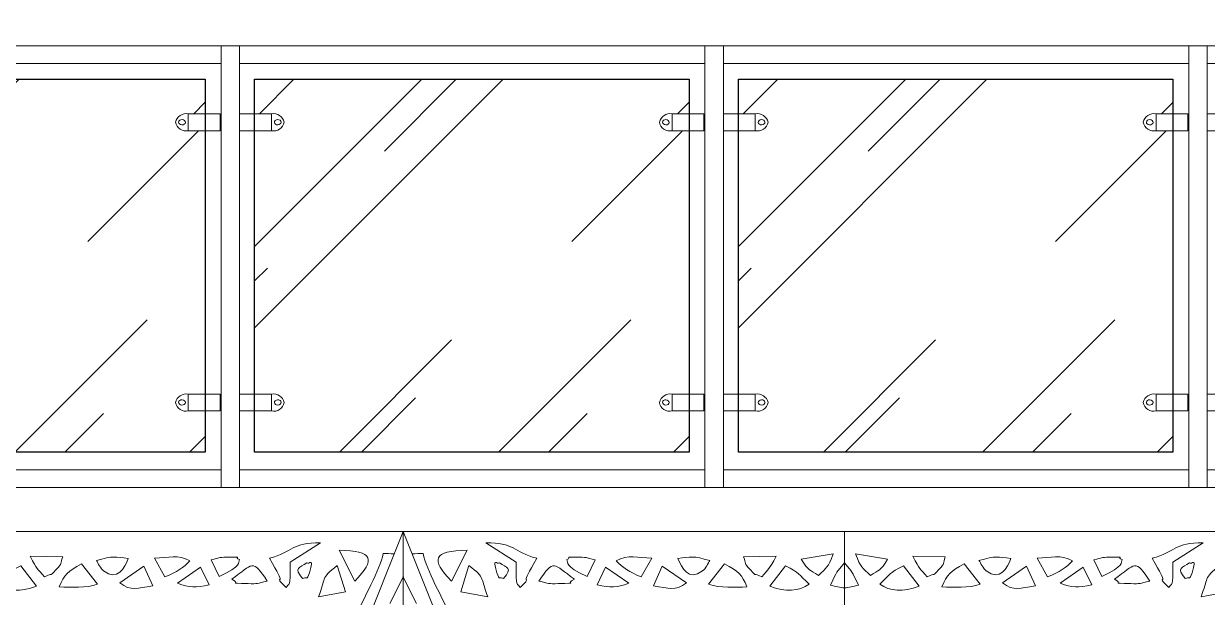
# Model space of a CAD drawing. Header units: inches. Extents: x 249 to 1192, y -18 to 440.
# Drawn here: x 600.461 to 603.143, y 265.999 to 267.298 of the extents above; entities that cross this region are included whole.
import ezdxf

# ---------------------------------------------------------------- set-up
doc = ezdxf.new("R2010")
doc.units = ezdxf.units.IN
doc.header["$MEASUREMENT"] = 0
for name, color, linetype, lineweight in [('ACP', 15, 'Continuous', 15), ('BALOK', 3, 'Continuous', 20), ('BESI', 201, 'Continuous', 0), ('KACA', 141, 'Continuous', 30), ('KUSEN', 16, 'Continuous', 15)]:
    doc.layers.add(name, color=color, linetype=linetype, lineweight=lineweight)
doc.layers.add('KOLOM', color=5, linetype='Continuous')

# ---------------------------------------------------------------- blocks, each defined once
blk = doc.blocks.new('GOTGAA')
blk.add_lwpolyline([(0.0196, 2.4616), (1.0196, -0.0384), (0.0196, -0.0384), (0.0196, 2.4616)])
for points in [[(0.019, 2.3598), (0.019, 2.3598), (0.0499, 2.2987), (0.0499, 2.2987)], [(0.0499, 2.2987), (0.0499, 2.2987), (0.019, 2.3598), (0.019, 2.3598)], [(0.9743, 0.0115), (0.9673, 0.048), (0.9294, 0.1129), (0.9091, 0.1604)], [(0.9091, 0.1604), (0.9294, 0.1129), (0.9673, 0.048), (0.9743, 0.0115)], [(0.8277, 0.1092), (0.8277, 0.1092), (0.8891, 0.0978), (0.8891, 0.0978)], [(0.8705, 0.0382), (0.8319, 0.0677), (0.8447, 0.0674), (0.8277, 0.1092)], [(0.8277, 0.1092), (0.8447, 0.0674), (0.8319, 0.0677), (0.8705, 0.0382)], [(0.8891, 0.0978), (0.8891, 0.0978), (0.8277, 0.1092), (0.8277, 0.1092)], [(0.0196, 0.0891), (0.0292, 0.088), (0.0394, 0.0858), (0.0514, 0.0828)], [(0.0514, 0.0828), (0.0394, 0.0858), (0.0292, 0.088), (0.0196, 0.0891)], [(0.0514, 0.0828), (0.034, 0.0468), (0.0401, 0.0578), (0.0198, 0.0323)], [(0.0198, 0.0323), (0.0401, 0.0578), (0.034, 0.0468), (0.0514, 0.0828)], [(0.0995, 0.0808), (0.1232, 0.0967), (0.1521, 0.099), (0.1889, 0.0852)], [(0.1889, 0.0852), (0.1521, 0.099), (0.1232, 0.0967), (0.0995, 0.0808)], [(0.1535, 0.0392), (0.121, 0.0546), (0.1237, 0.0588), (0.0995, 0.0808)], [(0.0995, 0.0808), (0.1237, 0.0588), (0.121, 0.0546), (0.1535, 0.0392)], [(0.1889, 0.0852), (0.1889, 0.0852), (0.1535, 0.0392), (0.1535, 0.0392)], [(0.1535, 0.0392), (0.1535, 0.0392), (0.1889, 0.0852), (0.1889, 0.0852)], [(0.2406, 0.087), (0.2662, 0.0875), (0.3012, 0.0902), (0.3274, 0.0808)], [(0.3274, 0.0808), (0.3012, 0.0902), (0.2662, 0.0875), (0.2406, 0.087)], [(0.2912, 0.0348), (0.2598, 0.0514), (0.2517, 0.0581), (0.2406, 0.087)], [(0.2406, 0.087), (0.2517, 0.0581), (0.2598, 0.0514), (0.2912, 0.0348)], [(0.3274, 0.0808), (0.3274, 0.0808), (0.2912, 0.0348), (0.2912, 0.0348)], [(0.2912, 0.0348), (0.2912, 0.0348), (0.3274, 0.0808), (0.3274, 0.0808)], [(0.3774, 0.0778), (0.4043, 0.0971), (0.4163, 0.0904), (0.4524, 0.0842)], [(0.4524, 0.0842), (0.4163, 0.0904), (0.4043, 0.0971), (0.3774, 0.0778)], [(0.4524, 0.0842), (0.4524, 0.0842), (0.4324, 0.0401), (0.4324, 0.0401)], [(0.4324, 0.0401), (0.4324, 0.0401), (0.4524, 0.0842), (0.4524, 0.0842)], [(0.5083, 0.0781), (0.5359, 0.0898), (0.5488, 0.0877), (0.5803, 0.0825)], [(0.5803, 0.0825), (0.5488, 0.0877), (0.5359, 0.0898), (0.5083, 0.0781)], [(0.5803, 0.0825), (0.5803, 0.0825), (0.5608, 0.042), (0.5608, 0.042)], [(0.5608, 0.042), (0.5608, 0.042), (0.5803, 0.0825), (0.5803, 0.0825)], [(0.7169, 0.0218), (0.7566, 0.092), (0.7337, 0.0594), (0.7416, 0.0753)], [(0.7416, 0.0753), (0.7337, 0.0594), (0.7566, 0.092), (0.7169, 0.0218)], [(0.7416, 0.0753), (0.7416, 0.0753), (0.7547, 0.0883), (0.7547, 0.0883)], [(0.7547, 0.0883), (0.7547, 0.0883), (0.7416, 0.0753), (0.7416, 0.0753)], [(0.7547, 0.0883), (0.7614, 0.0772), (0.7607, 0.0883), (0.7638, 0.0659)], [(0.7638, 0.0659), (0.7607, 0.0883), (0.7614, 0.0772), (0.7547, 0.0883)], [(0.8891, 0.0978), (0.8891, 0.0978), (0.8705, 0.0382), (0.8705, 0.0382)], [(0.8705, 0.0382), (0.8705, 0.0382), (0.8891, 0.0978), (0.8891, 0.0978)], [(0.0448, 0.0119), (0.0566, 0.0439), (0.0603, 0.0431), (0.0785, 0.0607)], [(0.0785, 0.0607), (0.0603, 0.0431), (0.0566, 0.0439), (0.0448, 0.0119)], [(0.0785, 0.0607), (0.0986, 0.0476), (0.1003, 0.0522), (0.1175, 0.024)], [(0.1175, 0.024), (0.1003, 0.0522), (0.0986, 0.0476), (0.0785, 0.0607)], [(0.1742, 0.0176), (0.1909, 0.0489), (0.1905, 0.0443), (0.207, 0.0643)], [(0.207, 0.0643), (0.1905, 0.0443), (0.1909, 0.0489), (0.1742, 0.0176)], [(0.207, 0.0643), (0.2282, 0.052), (0.2152, 0.0674), (0.2328, 0.0485)], [(0.2328, 0.0485), (0.2152, 0.0674), (0.2282, 0.052), (0.207, 0.0643)], [(0.341, 0.0506), (0.3731, 0.0742), (0.3883, 0.0442), (0.3968, 0.0227)], [(0.3968, 0.0227), (0.3883, 0.0442), (0.3731, 0.0742), (0.341, 0.0506)], [(0.4324, 0.0401), (0.4324, 0.0401), (0.3774, 0.0778), (0.3774, 0.0778)], [(0.3774, 0.0778), (0.3774, 0.0778), (0.4324, 0.0401), (0.4324, 0.0401)], [(0.456, 0.0218), (0.456, 0.0218), (0.48, 0.0644), (0.48, 0.0644)], [(0.48, 0.0644), (0.48, 0.0644), (0.456, 0.0218), (0.456, 0.0218)], [(0.48, 0.0644), (0.5075, 0.0529), (0.5222, 0.0434), (0.5367, 0.0277)], [(0.5367, 0.0277), (0.5222, 0.0434), (0.5075, 0.0529), (0.48, 0.0644)], [(0.5608, 0.042), (0.5608, 0.042), (0.5083, 0.0781), (0.5083, 0.0781)], [(0.5083, 0.0781), (0.5083, 0.0781), (0.5608, 0.042), (0.5608, 0.042)], [(0.5845, 0.0259), (0.5845, 0.0259), (0.6028, 0.0634), (0.6028, 0.0634)], [(0.6028, 0.0634), (0.6557, 0.0392), (0.6444, 0.0322), (0.649, 0.0248)], [(0.6315, 0.0695), (0.6554, 0.0801), (0.6174, 0.0776), (0.6683, 0.0794)], [(0.7119, 0.0741), (0.6779, 0.0225), (0.68, 0.0345), (0.6315, 0.0695)], [(0.6683, 0.0794), (0.6901, 0.0802), (0.6886, 0.0787), (0.7119, 0.0741)], [(0.7638, 0.0659), (0.7639, 0.0657), (0.7635, 0.0337), (0.7634, 0.0307)], [(0.7634, 0.0307), (0.7635, 0.0337), (0.7639, 0.0657), (0.7638, 0.0659)], [(0.8013, 0.032), (0.7846, 0.0445), (0.7707, 0.043), (0.792, 0.068)], [(0.792, 0.068), (0.7707, 0.043), (0.7846, 0.0445), (0.8013, 0.032)], [(0.792, 0.068), (0.7997, 0.0628), (0.8014, 0.0741), (0.8072, 0.0547)], [(0.8072, 0.0547), (0.8014, 0.0741), (0.7997, 0.0628), (0.792, 0.068)], [(0.8072, 0.0547), (0.8189, 0.0158), (0.806, 0.0389), (0.8013, 0.032)], [(0.8013, 0.032), (0.806, 0.0389), (0.8189, 0.0158), (0.8072, 0.0547)], [(0.8744, 0.0036), (0.8744, 0.0036), (0.9103, 0.0739), (0.9103, 0.0739)], [(0.9103, 0.0739), (0.9575, 0.0246), (0.9526, 0.0049), (0.8744, 0.0036)], [(0.8744, 0.0036), (0.9526, 0.0049), (0.9575, 0.0246), (0.9103, 0.0739)], [(0.9103, 0.0739), (0.9103, 0.0739), (0.8744, 0.0036), (0.8744, 0.0036)], [(0.0198, 0.0323), (0.0197, 0.0324), (0.0197, 0.0324), (0.0196, 0.0325)], [(0.0196, 0.0325), (0.0197, 0.0324), (0.0197, 0.0324), (0.0198, 0.0323)], [(0.2328, 0.0485), (0.2486, 0.0315), (0.2421, 0.0358), (0.2482, 0.0185)], [(0.2482, 0.0185), (0.2421, 0.0358), (0.2486, 0.0315), (0.2328, 0.0485)], [(0.3245, 0.0272), (0.3287, 0.0329), (0.3341, 0.0455), (0.341, 0.0506)], [(0.341, 0.0506), (0.3341, 0.0455), (0.3287, 0.0329), (0.3245, 0.0272)], [(0.3968, 0.0227), (0.3683, 0.0186), (0.3619, 0.0162), (0.3245, 0.0272)], [(0.3245, 0.0272), (0.3619, 0.0162), (0.3683, 0.0186), (0.3968, 0.0227)], [(0.5367, 0.0277), (0.5093, 0.0121), (0.4884, 0.0212), (0.456, 0.0218)], [(0.456, 0.0218), (0.4884, 0.0212), (0.5093, 0.0121), (0.5367, 0.0277)], [(0.7634, 0.0307), (0.7634, 0.0307), (0.8322, -0.0126), (0.8322, -0.0126)], [(0.8322, -0.0126), (0.8322, -0.0126), (0.7634, 0.0307), (0.7634, 0.0307)], [(0.1175, 0.024), (0.1175, 0.024), (0.0448, 0.0119), (0.0448, 0.0119)], [(0.0448, 0.0119), (0.0448, 0.0119), (0.1175, 0.024), (0.1175, 0.024)], [(0.2482, 0.0185), (0.2482, 0.0185), (0.1742, 0.0176), (0.1742, 0.0176)], [(0.1742, 0.0176), (0.1742, 0.0176), (0.2482, 0.0185), (0.2482, 0.0185)], [(0.649, 0.0248), (0.6336, 0.0205), (0.6614, 0.0184), (0.6207, 0.0195)], [(0.8322, -0.0126), (0.7689, -0.0148), (0.7695, 0.0084), (0.7169, 0.0218)], [(0.7169, 0.0218), (0.7695, 0.0084), (0.7689, -0.0148), (0.8322, -0.0126)], [(0.9994, 0.012), (0.9905, 0.0116), (0.9821, 0.0113), (0.9743, 0.0115)], [(0.9743, 0.0115), (0.9821, 0.0113), (0.9905, 0.0116), (0.9994, 0.012)]]:
    blk.add_open_spline(points, degree=3)
for points, knots in [([(0.6207, 0.0195), (0.6614, 0.0184), (0.6336, 0.0205), (0.649, 0.0248), (0.649, 0.0248), (0.6444, 0.0322), (0.6557, 0.0392), (0.6028, 0.0634), (0.6028, 0.0634), (0.6028, 0.0634), (0.5845, 0.0259), (0.5845, 0.0259), (0.5845, 0.0259), (0.6065, 0.0204), (0.5981, 0.0202), (0.6207, 0.0195), (0.6207, 0.0195), (0.5981, 0.0202), (0.6065, 0.0204), (0.5845, 0.0259)], [0.4, 0.4, 0.4, 0.4, 1.2, 1.2, 1.2, 1.2, 1.6, 1.6, 1.6, 1.6, 2, 2, 2, 2, 2.8, 2.8, 2.8, 2.8, 3.2, 3.2, 3.2, 3.2]), ([(0.7119, 0.0741), (0.6886, 0.0787), (0.6901, 0.0802), (0.6683, 0.0794), (0.6683, 0.0794), (0.6174, 0.0776), (0.6554, 0.0801), (0.6315, 0.0695), (0.6315, 0.0695), (0.68, 0.0345), (0.6779, 0.0225), (0.7119, 0.0741)], [0, 0, 0, 0, 0.5, 0.5, 0.5, 0.5, 1.25, 1.25, 1.25, 1.25, 1.75, 1.75, 1.75, 1.75])]:
    blk.add_open_spline(points, degree=3, knots=knots)
blk = doc.blocks.new('GORRG')
at = {"xscale": -1, "rotation": 359.9999999751687}
blk.add_blockref('GOTGAA', (-0.9608, 0), dxfattribs=at)
blk.add_blockref('GOTGAA', (-1, 0))
blk = doc.blocks.new('tampak depan')
at = {"layer": 'KACA'}
h = blk.add_hatch(dxfattribs=at)
h.set_pattern_fill('AR-RROOF', color=256, scale=0.5, angle=45, style=0)
h.set_pattern_definition([(45, (585.4732, 361.98006), (0.424264, 1.1313708), [7.5, -1, 2.5, -0.5]), (45, (585.7667, 362.62706), (-0.8237794, 0.1166726), [1.5, -0.165, 3, -0.375]), (45, (585.34947, 362.45735), (1.6015969, 2.0753584), [4, -0.7, 2, -0.5])])
h.paths.add_polyline_path([(686.5621, 341.1569), (686.5621, 341.2501), (686.5239, 341.2501, -0.422264), (686.4949, 341.2692, -0.394019), (686.5239, 341.2884), (686.5621, 341.2884), (686.5621, 341.8845), (686.5239, 341.8845, -0.422264), (686.4949, 341.9037, -0.394019), (686.5239, 341.9229), (686.5621, 341.9229), (686.5621, 342.0012), (685.5777, 342.0012), (685.5777, 341.9229), (685.6159, 341.9229, -0.394019), (685.6449, 341.9037, -0.422264), (685.6159, 341.8845), (685.5777, 341.8845), (685.5777, 341.2884), (685.6159, 341.2884, -0.394019), (685.6449, 341.2692, -0.422264), (685.6159, 341.2501), (685.5777, 341.2501), (685.5777, 341.1569)])
h = blk.add_hatch(dxfattribs=at)
h.set_pattern_fill('AR-RROOF', color=256, scale=0.5, angle=45, style=0)
h.set_pattern_definition([(45, (586.5696, 361.98006), (0.424264, 1.1313708), [7.5, -1, 2.5, -0.5]), (45, (586.86306, 362.62706), (-0.8237794, 0.1166726), [1.5, -0.165, 3, -0.375]), (45, (586.44587, 362.45735), (1.6015969, 2.0753584), [4, -0.7, 2, -0.5])])
h.paths.add_polyline_path([(687.6585, 341.1569), (687.6585, 341.2501), (687.6203, 341.2501, -0.422264), (687.5913, 341.2692, -0.394019), (687.6203, 341.2884), (687.6585, 341.2884), (687.6585, 341.8845), (687.6203, 341.8845, -0.422264), (687.5913, 341.9037, -0.394019), (687.6203, 341.9229), (687.6585, 341.9229), (687.6585, 342.0012), (686.6741, 342.0012), (686.6741, 341.9229), (686.7123, 341.9229, -0.394019), (686.7413, 341.9037, -0.422264), (686.7123, 341.8845), (686.6741, 341.8845), (686.6741, 341.2884), (686.7123, 341.2884, -0.394019), (686.7413, 341.2692, -0.422264), (686.7123, 341.2501), (686.6741, 341.2501), (686.6741, 341.1569)])
h = blk.add_hatch(dxfattribs=at)
h.set_pattern_fill('AR-RROOF', color=256, scale=0.5, angle=45, style=0)
h.set_pattern_definition([(45, (587.666, 361.98006), (0.424264, 1.1313708), [7.5, -1, 2.5, -0.5]), (45, (587.95946, 362.62706), (-0.8237794, 0.1166726), [1.5, -0.165, 3, -0.375]), (45, (587.54226, 362.45735), (1.6015969, 2.0753584), [4, -0.7, 2, -0.5])])
h.paths.add_polyline_path([(688.7548, 341.1569), (688.7548, 341.2501), (688.7167, 341.2501, -0.422264), (688.6877, 341.2692, -0.394019), (688.7167, 341.2884), (688.7548, 341.2884), (688.7548, 341.8845), (688.7167, 341.8845, -0.422264), (688.6877, 341.9037, -0.394019), (688.7167, 341.9229), (688.7548, 341.9229), (688.7548, 342.0012), (687.7705, 342.0012), (687.7705, 341.9229), (687.8087, 341.9229, -0.394019), (687.8377, 341.9037, -0.422264), (687.8087, 341.8845), (687.7705, 341.8845), (687.7705, 341.2884), (687.8087, 341.2884, -0.394019), (687.8377, 341.2692, -0.422264), (687.8087, 341.2501), (687.7705, 341.2501), (687.7705, 341.1569)])
at = {"layer": 'BALOK'}
for points in [[(681.9979, 342.0769), (726.1974, 342.0769), (726.1974, 342.1769), (681.9979, 342.1769)], [(699.5987, 341.0769), (684.9684, 341.0769), (685.0083, 340.9769), (699.5987, 340.9769)]]:
    blk.add_lwpolyline(points, close=True, dxfattribs=at)
at = {"layer": 'BESI'}
for points in [[(686.5239, 341.9229, 0.394019), (686.4949, 341.9037, -0.787765)], [(686.7123, 341.9229, -0.394019), (686.7413, 341.9037, 0.787765)], [(687.6203, 341.9229, 0.394019), (687.5913, 341.9037, -0.787765)], [(687.8087, 341.9229, -0.394019), (687.8377, 341.9037, 0.787765)], [(688.7167, 341.9229, 0.394019), (688.6877, 341.9037, -0.787765)], [(686.5239, 341.8845, -0.422264), (686.4949, 341.9037, 10.612517)], [(686.7123, 341.8845, 0.422264), (686.7413, 341.9037, -10.612517)], [(687.6203, 341.8845, -0.422264), (687.5913, 341.9037, 10.612517)], [(687.8087, 341.8845, 0.422264), (687.8377, 341.9037, -10.612517)], [(688.7167, 341.8845, -0.422264), (688.6877, 341.9037, 10.612517)], [(686.5239, 341.2884, 0.394019), (686.4949, 341.2692, -0.787765)], [(686.7123, 341.2884, -0.394019), (686.7413, 341.2692, 0.787765)], [(687.6203, 341.2884, 0.394019), (687.5913, 341.2692, -0.787765)], [(687.8087, 341.2884, -0.394019), (687.8377, 341.2692, 0.787765)], [(688.7167, 341.2884, 0.394019), (688.6877, 341.2692, -0.787765)], [(686.5239, 341.2501, -0.422264), (686.4949, 341.2692, 10.612517)], [(686.7123, 341.2501, 0.422264), (686.7413, 341.2692, -10.612517)], [(687.6203, 341.2501, -0.422264), (687.5913, 341.2692, 10.612517)], [(687.8087, 341.2501, 0.422264), (687.8377, 341.2692, -10.612517)], [(688.7167, 341.2501, -0.422264), (688.6877, 341.2692, 10.612517)]]:
    blk.add_lwpolyline(points, format="xyb", dxfattribs=at)
for points in [[(686.5959, 341.9229), (686.5239, 341.9229), (686.5239, 341.8845), (686.5959, 341.8845)], [(686.6402, 341.9229), (686.7123, 341.9229), (686.7123, 341.8845), (686.6402, 341.8845)], [(687.6923, 341.9229), (687.6203, 341.9229), (687.6203, 341.8845), (687.6923, 341.8845)], [(687.7366, 341.9229), (687.8087, 341.9229), (687.8087, 341.8845), (687.7366, 341.8845)], [(688.7887, 341.9229), (688.7167, 341.9229), (688.7167, 341.8845), (688.7887, 341.8845)], [(688.833, 341.9229), (688.905, 341.9229), (688.905, 341.8845), (688.833, 341.8845)], [(686.5959, 341.2884), (686.5239, 341.2884), (686.5239, 341.2501), (686.5959, 341.2501)], [(686.6402, 341.2884), (686.7123, 341.2884), (686.7123, 341.2501), (686.6402, 341.2501)], [(687.6923, 341.2884), (687.6203, 341.2884), (687.6203, 341.2501), (687.6923, 341.2501)], [(687.7366, 341.2884), (687.8087, 341.2884), (687.8087, 341.2501), (687.7366, 341.2501)], [(688.7887, 341.2884), (688.7167, 341.2884), (688.7167, 341.2501), (688.7887, 341.2501)], [(688.833, 341.2884), (688.905, 341.2884), (688.905, 341.2501), (688.833, 341.2501)]]:
    blk.add_lwpolyline(points, close=True, dxfattribs=at)
for centre in [(686.5096, 341.9038), (687.606, 341.9038), (688.7024, 341.9038), (686.5096, 341.2693), (687.606, 341.2693), (688.7024, 341.2693)]:
    blk.add_ellipse(centre, major_axis=(-0.00758, 0.0004), ratio=0.795187, dxfattribs=at)
at = {"layer": 'BESI', "extrusion": (0, 0, -1)}
for centre in [(686.7266, 341.9038), (687.823, 341.9038), (686.7266, 341.2693), (687.823, 341.2693)]:
    blk.add_ellipse(centre, major_axis=(0.00758, 0.0004), ratio=0.795187, dxfattribs=at)
at = {"layer": 'KACA'}
for points in [[(685.5777, 342.0012), (686.5621, 342.0012), (686.5621, 341.1569), (685.5777, 341.1569)], [(686.6741, 342.0012), (687.6585, 342.0012), (687.6585, 341.1569), (686.6741, 341.1569)], [(687.7705, 342.0012), (688.7548, 342.0012), (688.7548, 341.1569), (687.7705, 341.1569)]]:
    blk.add_lwpolyline(points, close=True, dxfattribs=at)
at = {"layer": 'KUSEN'}
for points in [[(685.5017, 342.0769), (686.6402, 342.0769), (686.6402, 341.0769), (685.5017, 341.0769)], [(686.5981, 342.0769), (687.7366, 342.0769), (687.7366, 341.0769), (686.5981, 341.0769)], [(687.6945, 342.0769), (688.833, 342.0769), (688.833, 341.0769), (687.6945, 341.0769)], [(688.7909, 342.0769), (689.9294, 342.0769), (689.9294, 341.0769), (688.7909, 341.0769)], [(686.5981, 341.1169), (685.5438, 341.1169), (685.5438, 342.0369), (686.5981, 342.0369)], [(687.6945, 341.1169), (686.6402, 341.1169), (686.6402, 342.0369), (687.6945, 342.0369)], [(688.7909, 341.1169), (687.7366, 341.1169), (687.7366, 342.0369), (688.7909, 342.0369)], [(689.8873, 341.1169), (688.833, 341.1169), (688.833, 342.0369), (689.8873, 342.0369)]]:
    blk.add_lwpolyline(points, close=True, dxfattribs=at)
at = {"layer": 'ACP', "xscale": -1}
for p, rotation in [((686.991, 340.9385), 180), ((686.0303, 338.5153), 5.555763848974492e-08)]:
    blk.add_blockref('GORRG', p, dxfattribs=dict(at, rotation=rotation))
at = {"layer": 'ACP', "rotation": 180}
blk.add_blockref('GORRG', (687.0303, 340.9385), dxfattribs=at)

msp = doc.modelspace()

# ---------------------------------------------------------------- block references
at = {"layer": 'KOLOM'}
msp.add_blockref('tampak depan', (-85.6899, -74.829), dxfattribs=at)

doc.saveas('drawing.dxf')
